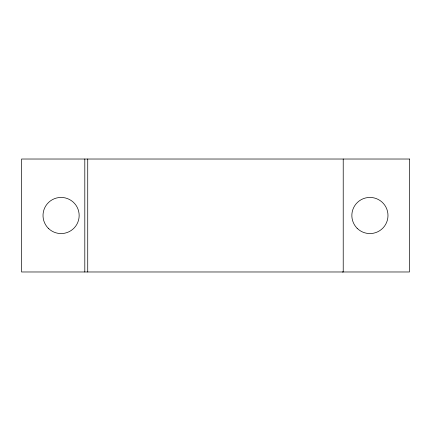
<?xml version="1.0" encoding="UTF-8"?>
<svg xmlns="http://www.w3.org/2000/svg" width="431" height="431" viewBox="0 0 431 431"><rect width="100%" height="100%" fill="white"/><g stroke="black" fill="none" stroke-linecap="round" stroke-linejoin="round"><path stroke-width="0.65" d="M342.397 271.977L343.221 271.977L343.221 159.023M87.73 159.023L87.73 271.977M84.805 159.023L84.805 271.977M409.45 159.023L21.55 159.023L21.55 271.977L409.45 271.977L409.45 159.023M357.137 228.279A18.075 18.075 0 0 0 387.372 220.176A18.075 18.075 0 0 0 365.235 198.044A18.075 18.075 0 0 0 357.137 228.279M48.304 228.279A18.075 18.075 0 0 0 78.544 220.176A18.075 18.075 0 0 0 56.407 198.044A18.075 18.075 0 0 0 48.304 228.279"/></g></svg>
